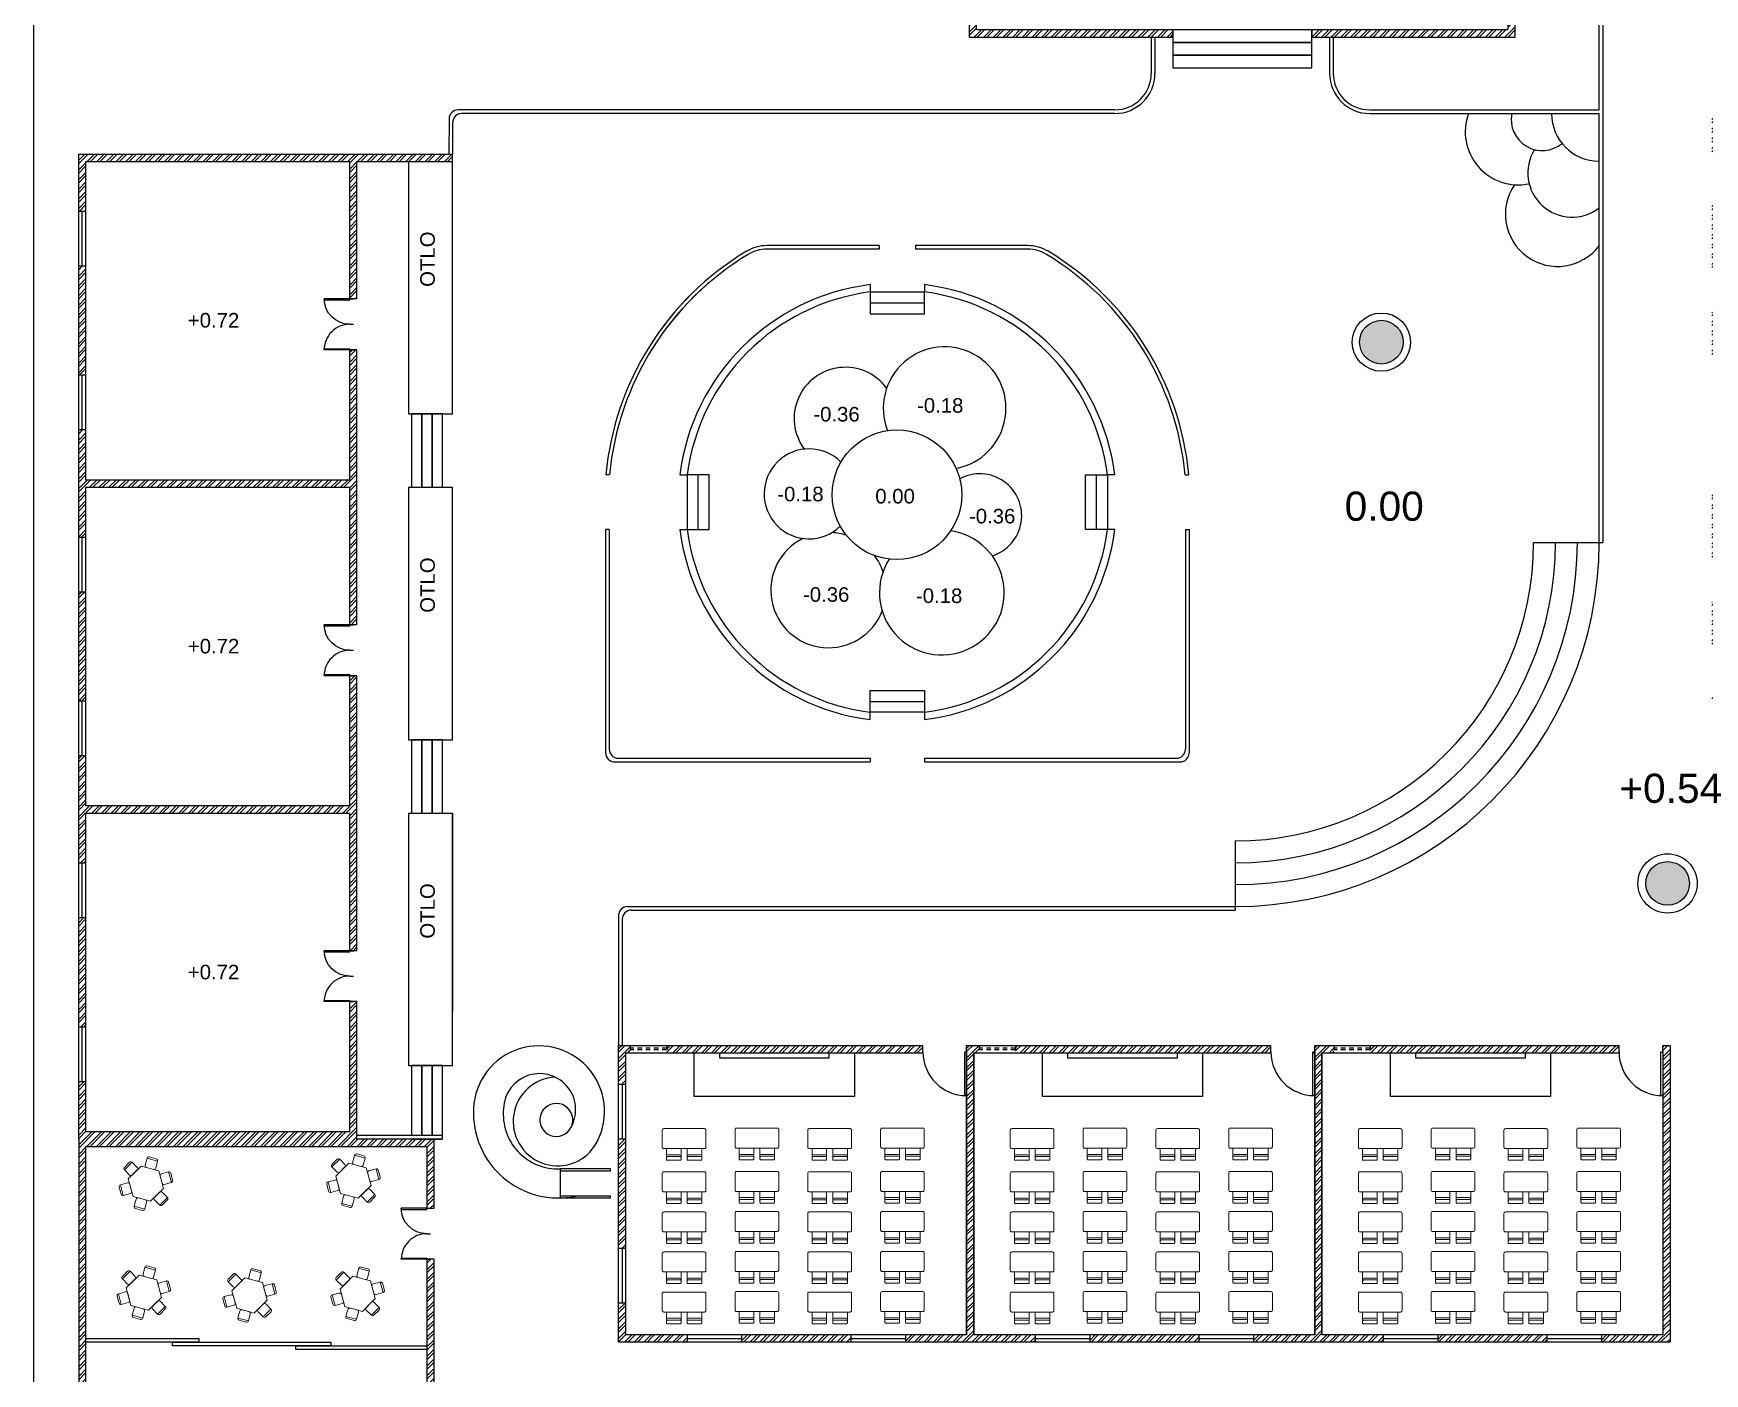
# Model space of a CAD drawing. Header units: metres. Extents: x 217 to 1422, y -179 to 129.
# Drawn here: x 1189.74 to 1235.66, y 49.27 to 86.09 of the extents above; entities that cross this region are included whole.
import ezdxf

# ---------------------------------------------------------------- set-up
doc = ezdxf.new("R2010")
doc.units = ezdxf.units.M
doc.header["$LTSCALE"] = 0.5
doc.header["$MEASUREMENT"] = 0
doc.linetypes.add('DASHED2', pattern=[0.375, 0.25, -0.125])
doc.layers.add('+1', color=255, linetype='Continuous')
doc.layers.add('FURNITURE F 1 100', color=255, linetype='Continuous', lineweight=13)
doc.styles.get("Standard").update_dxf_attribs({"font": 'arial.ttf'})
pattern_1 = [(45, (801.5905, 0), (-0.13258252, 0.13258252), []), (45, (801.67888, 0), (-0.13258252, 0.13258252), [])]

# ---------------------------------------------------------------- blocks, each defined once
blk = doc.blocks.new('*U14')
for p, q in [((-40, 0), (-40, 6)), ((0, 0), (0, 6))]:
    blk.add_line(p, q)
blk.add_lwpolyline([(0, 0), (0, -40), (-1.75, -40), (-1.75, 0)], close=True)
blk.add_arc((0, 0), 40, 180, 270)
blk = doc.blocks.new('BENCH1')
at = {"layer": 'FURNITURE F 1 100', "linetype": 'ByBlock', "transparency": 33554687}
for p, q in [((336.583, 46.751), (336.33, 46.751)), ((336.55, 46.726), (336.55, 46.375)), ((336.625, 46.35), (336.33, 46.35)), ((336.625, 46.182), (336.33, 46.182)), ((336.55, 45.806), (336.55, 46.157)), ((336.583, 45.781), (336.33, 45.781))]:
    blk.add_line(p, q, dxfattribs=at)
blk.add_lwpolyline([(336.29, 46.866), (335.82, 46.866, 0.414214), (335.78, 46.826), (335.78, 45.706, 0.414214), (335.82, 45.666), (336.29, 45.666, 0.414214), (336.33, 45.706), (336.33, 46.826, 0.414214)], format="xyb", close=True, dxfattribs=at)
for points in [[(336.65, 46.373), (336.65, 46.726, 0.414214), (336.625, 46.751), (336.53, 46.75, 0.41131), (336.5, 46.72), (336.5, 46.381, 0.411531), (336.53, 46.351), (336.625, 46.35, 0.414214), (336.65, 46.375)], [(336.65, 46.157, 0.414214), (336.625, 46.182), (336.53, 46.181, 0.411531), (336.5, 46.151), (336.5, 45.812, 0.41131), (336.53, 45.782), (336.625, 45.781, 0.414214), (336.65, 45.806), (336.65, 46.159)]]:
    blk.add_lwpolyline(points, format="xyb", dxfattribs=at)
for centre, start, end in [((336.575, 46.725), 90, 180), ((336.575, 46.376), 180.0433, 270.0433), ((336.575, 46.156), 89.9567, 179.9567), ((336.575, 45.807), 180, 270)]:
    blk.add_arc(centre, 0.025, start, end, dxfattribs=at)
blk = doc.blocks.new('MESA PARA LACTANTES')
for p, q in [((-0.15, 1.416), (-0.15, 1.216)), ((0.15, 1.416), (-0.15, 1.416)), ((0.1, 1.466), (-0.1, 1.466)), ((0.15, 1.216), (0.15, 1.416)), ((-0.585, 1.186), (-0.685, 1.013)), ((-0.517, 1.204), (-0.667, 0.945)), ((-0.667, 0.945), (-0.493, 0.845)), ((-0.343, 1.104), (-0.517, 1.204)), ((-0.25, 1.166), (-0.5, 0.733)), ((-0.425, 0.863), (-0.325, 1.036)), ((0.25, 1.166), (-0.25, 1.166)), ((-0.1, 1.166), (0.1, 1.166)), ((0.5, 0.733), (0.25, 1.166)), ((0.325, 1.036), (0.425, 0.863)), ((0.517, 1.204), (0.343, 1.104)), ((0.493, 0.845), (0.667, 0.945)), ((0.667, 0.945), (0.517, 1.204)), ((0.685, 1.013), (0.585, 1.186)), ((-0.667, 0.521), (-0.493, 0.621)), ((-0.517, 0.262), (-0.667, 0.521)), ((-0.5, 0.733), (-0.25, 0.3)), ((-0.425, 0.603), (-0.325, 0.43)), ((0.25, 0.3), (0.5, 0.733)), ((0.325, 0.43), (0.425, 0.603)), ((0.493, 0.621), (0.667, 0.521)), ((0.667, 0.521), (0.517, 0.262)), ((-0.585, 0.28), (-0.685, 0.453)), ((-0.343, 0.362), (-0.517, 0.262)), ((-0.25, 0.3), (0.25, 0.3)), ((-0.15, 0.05), (-0.15, 0.25)), ((0.15, 0.05), (-0.15, 0.05)), ((-0.1, 0.3), (0.1, 0.3)), ((0.1, 0), (-0.1, 0)), ((0.15, 0.25), (0.15, 0.05)), ((0.517, 0.262), (0.343, 0.362)), ((0.685, 0.453), (0.585, 0.28))]:
    blk.add_line(p, q)
for centre, start, end in [((-0.1, 1.416), 90, 180), ((0.1, 1.416), 0, 90), ((-0.642, 0.988), 150, 240), ((-0.542, 1.161), 60, 150), ((-0.368, 1.061), 330, 60), ((-0.1, 1.216), 180, 270), ((0.1, 1.216), 270, 0), ((0.368, 1.061), 120, 210), ((0.542, 1.161), 30, 120), ((0.642, 0.988), 300, 30), ((-0.642, 0.478), 120, 210), ((-0.468, 0.888), 240, 330), ((-0.468, 0.578), 30, 120), ((0.468, 0.888), 210, 300), ((0.468, 0.578), 60, 150), ((0.642, 0.478), 330, 60), ((-0.542, 0.305), 210, 300), ((-0.368, 0.405), 300, 30), ((-0.1, 0.25), 90, 180), ((-0.1, 0.05), 180, 270), ((0.1, 0.25), 0, 90), ((0.1, 0.05), 270, 0), ((0.368, 0.405), 150, 240), ((0.542, 0.305), 240, 330)]:
    blk.add_arc(centre, 0.05, start, end)
blk = doc.blocks.new('PLAN GF')
at = {"ltscale": 0.5, "transparency": 33554636}
h = blk.add_hatch(dxfattribs=at)
h.set_pattern_fill('ANSI32', color=256, scale=0.5)
h.set_pattern_definition(pattern_1)
h.paths.add_polyline_path([(1131.279, 82.772), (1121.007, 82.772), (1121.007, 81.196), (1121.207, 81.196), (1121.207, 82.572), (1128.452, 82.572), (1128.452, 78.796), (1128.557, 78.796), (1128.652, 78.796), (1128.652, 82.572), (1131.279, 82.572)])
h.paths.add_polyline_path([(1121.207, 79.696), (1121.007, 79.696), (1121.007, 76.696), (1121.207, 76.696)])
h.paths.add_polyline_path([(1121.207, 75.196), (1121.007, 75.196), (1121.007, 72.242), (1121.207, 72.242), (1121.207, 73.619), (1128.452, 73.619), (1128.452, 69.842), (1128.652, 69.842), (1128.652, 73.619), (1128.652, 77.396), (1128.452, 77.396), (1128.452, 73.819), (1121.207, 73.819)])
h.paths.add_polyline_path([(1121.207, 70.742), (1121.007, 70.742), (1121.007, 67.742), (1121.207, 67.742)])
h.paths.add_polyline_path([(1128.652, 68.442), (1128.452, 68.442), (1128.452, 64.866), (1121.207, 64.866), (1121.207, 66.242), (1121.007, 66.242), (1121.007, 63.289), (1121.207, 63.289), (1121.207, 64.666), (1128.452, 64.666), (1128.452, 60.889), (1128.652, 60.889), (1128.652, 64.666)])
h.paths.add_polyline_path([(1121.207, 61.789), (1121.007, 61.789), (1121.007, 58.789), (1121.207, 58.789)])
h.paths.add_polyline_path([(1130.769, 55.712), (1128.652, 55.712), (1128.652, 59.489), (1128.452, 59.489), (1128.452, 55.912), (1121.207, 55.912), (1121.207, 57.289), (1121.007, 57.289), (1121.007, 55.712), (1121.007, 47.759), (1121.207, 47.759), (1121.207, 55.512), (1130.569, 55.512), (1130.569, 53.813), (1130.674, 53.813), (1130.769, 53.813)])
h.paths.add_polyline_path([(1130.769, 52.413), (1130.569, 52.413), (1130.569, 47.759), (1130.769, 47.759)], flags=17)
h.paths.add_polyline_path([(1136.995, 47.859), (1132.814, 47.859), (1132.814, 37.599), (1133.014, 37.599), (1133.014, 47.659), (1136.995, 47.659)])
h.paths.add_polyline_path([(1142.576, 47.859), (1138.395, 47.859), (1138.395, 47.659), (1142.376, 47.659), (1142.376, 37.599), (1142.576, 37.599)])
h.paths.add_polyline_path([(1136.161, 58.286), (1135.838, 58.286), (1135.838, 57.209), (1136.038, 57.209), (1136.038, 58.086), (1136.161, 58.086)])
h.paths.add_polyline_path([(1144.201, 58.286), (1137.161, 58.286), (1137.161, 58.086), (1144.201, 58.086)])
h.paths.add_polyline_path([(1136.038, 55.709), (1135.838, 55.709), (1135.838, 52.709), (1136.038, 52.709)])
h.paths.add_polyline_path([(1136.038, 51.209), (1135.838, 51.209), (1135.838, 50.132), (1137.719, 50.132), (1137.719, 50.332), (1136.038, 50.332)])
h.paths.add_polyline_path([(1142.219, 50.332), (1139.219, 50.332), (1139.219, 50.132), (1142.219, 50.132)])
h.paths.add_polyline_path([(1151.782, 50.332), (1148.782, 50.332), (1148.782, 50.132), (1151.782, 50.132)])
h.paths.add_polyline_path([(1156.844, 50.332), (1155.163, 50.332), (1155.163, 58.086), (1155.485, 58.086), (1155.485, 58.286), (1154.963, 58.286), (1154.963, 58.106), (1154.963, 56.906), (1154.963, 50.332), (1153.282, 50.332), (1153.282, 50.132), (1155.163, 50.132), (1156.844, 50.132)])
h.paths.add_polyline_path([(1153.763, 58.286), (1146.744, 58.286), (1146.744, 58.086), (1153.763, 58.086)])
h.paths.add_polyline_path([(1145.744, 58.286), (1145.401, 58.286), (1145.401, 58.106), (1145.401, 56.906), (1145.401, 50.332), (1143.719, 50.332), (1143.719, 50.132), (1145.601, 50.132), (1147.282, 50.132), (1147.282, 50.332), (1145.601, 50.332), (1145.601, 58.086), (1145.744, 58.086)])
h.paths.add_polyline_path([(1163.325, 58.286), (1156.485, 58.286), (1156.485, 58.086), (1163.325, 58.086)])
h.paths.add_polyline_path([(1164.725, 58.286), (1164.525, 58.286), (1164.525, 58.106), (1164.525, 56.906), (1164.525, 50.332), (1162.844, 50.332), (1162.844, 50.132), (1164.725, 50.132)])
h.paths.add_polyline_path([(1161.344, 50.332), (1158.344, 50.332), (1158.344, 50.132), (1161.344, 50.132)])
h.paths.add_polyline_path([(1145.674, 92.018), (1145.474, 92.018), (1145.474, 91.085), (1145.674, 91.085)])
h.paths.add_polyline_path([(1145.674, 89.885), (1145.474, 89.885), (1145.474, 85.988), (1151.064, 85.988), (1151.064, 86.188), (1145.674, 86.188), (1145.674, 87.638), (1145.674, 87.988), (1145.674, 88.338), (1145.674, 88.688), (1145.674, 89.059), (1146.724, 89.059), (1146.724, 89.238), (1148.965, 89.238), (1148.965, 89.259), (1148.248, 89.259), (1145.674, 89.259)])
h.paths.add_polyline_path([(1150.374, 90.09), (1150.174, 90.09), (1150.174, 89.259), (1149.165, 89.259), (1149.165, 89.059), (1150.374, 89.059)])
h.paths.add_polyline_path([(1150.374, 92.207), (1150.174, 92.207), (1150.174, 91.974), (1150.374, 91.974)])
h.paths.add_polyline_path([(1150.374, 93.481), (1150.174, 93.481), (1150.174, 93.207), (1150.279, 93.207), (1150.374, 93.207)])
h.paths.add_polyline_path([(1145.674, 94.149), (1145.474, 94.149), (1145.474, 93.218), (1145.674, 93.218)])
h.paths.add_polyline_path([(1145.674, 95.788), (1150.174, 95.788), (1150.174, 95.598), (1150.374, 95.598), (1150.374, 95.788), (1150.954, 95.788), (1150.954, 95.988), (1145.474, 95.988), (1145.474, 95.349), (1145.674, 95.349)])
h.paths.add_polyline_path([(1160.474, 95.988), (1154.994, 95.988), (1154.994, 95.788), (1160.274, 95.788), (1160.274, 92.959), (1155.574, 92.959), (1155.574, 92.759), (1155.774, 92.759), (1156.728, 92.759), (1160.274, 92.759), (1160.274, 89.259), (1156.982, 89.259), (1156.982, 89.238), (1159.224, 89.238), (1159.224, 89.059), (1160.274, 89.059), (1160.274, 86.188), (1154.884, 86.188), (1154.884, 85.988), (1160.474, 85.988)])
h.paths.add_polyline_path([(1156.782, 89.259), (1155.774, 89.259), (1155.774, 91.759), (1155.574, 91.759), (1155.574, 89.059), (1156.782, 89.059)], flags=17)
h.paths.add_polyline_path([(1155.539, 72.26), (1158.114, 72.26), (1158.114, 73.909), (1155.539, 73.909)], flags=9)
h.paths.add_polyline_path([(1163.07, 64.51), (1166.298, 64.51), (1166.298, 66.159), (1163.07, 66.159)], flags=9)
at = {"ltscale": 0.5, "transparency": 33554687}
h = blk.add_hatch(dxfattribs=at)
h.set_pattern_fill('ANSI32', color=256, scale=0.5)
h.set_pattern_definition(pattern_1)
h.paths.add_polyline_path([(1162.979, 94.584), (1164.666, 94.584), (1164.666, 94.784), (1162.78, 94.784), (1162.782, 89.038), (1162.779, 86.631), (1162.979, 86.631)])
h.paths.add_polyline_path([(1169.387, 94.784), (1165.866, 94.784), (1165.866, 94.584), (1169.387, 94.584)])
h.paths.add_polyline_path([(1172.541, 94.784), (1170.587, 94.784), (1170.587, 94.584), (1172.341, 94.584), (1172.341, 93.707), (1172.541, 93.707)])
h.paths.add_polyline_path([(1172.541, 92.507), (1172.341, 92.507), (1172.341, 90.753), (1172.541, 90.753)])
h.paths.add_polyline_path([(1172.541, 89.553), (1172.341, 89.553), (1172.341, 86.831), (1164.179, 86.831), (1164.179, 86.631), (1172.541, 86.631)])
h.paths.add_polyline_path([(1166.077, 83.688), (1175.44, 83.688), (1175.44, 82.704), (1175.64, 82.704), (1175.64, 83.888), (1165.877, 83.888), (1165.877, 82.704), (1166.077, 82.704)])
h.paths.add_polyline_path([(1166.077, 81.504), (1165.877, 81.504), (1165.877, 79.629), (1166.077, 79.629)])
h.paths.add_polyline_path([(1166.077, 78.429), (1165.877, 78.429), (1165.877, 77.134), (1166.077, 77.134)])
h.paths.add_polyline_path([(1175.64, 81.504), (1175.44, 81.504), (1175.44, 79.629), (1175.64, 79.629)])
h.paths.add_polyline_path([(1166.077, 73.54), (1165.877, 73.54), (1165.877, 71.666), (1166.077, 71.666)])
h.paths.add_polyline_path([(1166.077, 70.466), (1165.877, 70.466), (1165.877, 69.181), (1166.057, 69.181), (1166.077, 69.181)], flags=17)
h.paths.add_polyline_path([(1175.64, 70.466), (1175.44, 70.466), (1175.44, 67.981), (1166.077, 67.981), (1165.877, 67.981), (1165.877, 67.781), (1175.64, 67.781)])
h.paths.add_polyline_path([(1175.64, 73.54), (1175.44, 73.54), (1175.44, 71.666), (1175.64, 71.666)])
h.paths.add_polyline_path([(1155.539, 72.26), (1158.114, 72.26), (1158.114, 73.909), (1155.539, 73.909)], flags=9)
h.paths.add_polyline_path([(1163.07, 64.51), (1166.298, 64.51), (1166.298, 66.159), (1163.07, 66.159)], flags=9)
at = {"ltscale": 0.5, "transparency": 33554636}
h = blk.add_hatch(dxfattribs=at)
h.set_pattern_fill('AR-CONC', color=256, scale=0.05)
h.set_pattern_definition([(50, (801.5905, 0), (0.3586301, -0.03137607), [0.0375, -0.4125]), (355, (801.5905, 0), (-0.06937567, 0.37609607), [0.03, -0.33]), (100.45144, (801.62038, -0.0026), (0.28925442, 0.34472), [0.0318701, -0.35057106]), (46.1842, (801.5905, 0.1), (0.53362067, -0.08275964), [0.05625, -0.61875]), (96.63564, (801.63496, 0.0931), (0.467331, 0.4870593), [0.0478052, -0.5258569]), (351.18416, (801.5905, 0.1), (0.467331, 0.4870593), [0.045, -0.495]), (21, (801.6405, 0.075), (0.29845353, -0.20130945), [0.0375, -0.4125]), (326, (801.6405, 0.075), (0.12165767, 0.36257502), [0.03, -0.33]), (71.45144, (801.66536, 0.05822), (0.4201112, 0.16126558), [0.0318701, -0.35057106]), (37.5, (801.5905, 0), (0.006079928, 0.166446927), [0, -0.326, 0, -0.335, 0, -0.33125]), (7.5, (801.5905, 0), (0.13153477, 0.19720586), [0, -0.191, 0, -0.3185, 0, -0.12625]), (327.5, (801.479, 0), (0.26691122, -0.011277436), [0, -0.125, 0, -0.39, 0, -0.5175]), (317.5, (801.429, 0), (0.29159308, 0.05005249), [0, -0.1625, 0, -0.259, 0, -0.3675])])
h.paths.add_polyline_path([(1156.197, 77.606, 1), (1157.397, 77.606, 1)])
h.paths.add_polyline_path([(1164.058, 62.736, 1), (1165.258, 62.736, 1)])
at = {"layer": '+1', "transparency": 33554483}
for points in [[(1134.092, 57.416, 1.612382), (1135.179, 55.519, 1.299286), (1131.855, 56.549, 0.492738), (1134.668, 54.145)], [(1134.562, 56.108, 11.637568), (1134.493, 55.97, 1.328127), (1132.679, 56.549, 0.457526), (1134.236, 54.895)]]:
    blk.add_lwpolyline(points, format="xyb", dxfattribs=at)
blk.add_lwpolyline([(1134.236, 54.845), (1135.613, 54.845), (1135.613, 54.895), (1134.236, 54.895), (1134.236, 54.095), (1135.613, 54.095), (1135.613, 54.145), (1134.236, 54.145)], dxfattribs=at)
at = {"transparency": 33554687}
for p, q in [((1119.764, 95.988), (1119.764, 19.948)), ((1162.779, 83.988), (1162.779, 86.631)), ((1162.879, 86.631), (1162.879, 72.103)), ((1162.779, 72.103), (1162.779, 83.888)), ((1160.979, 72.103), (1162.779, 72.103)), ((1162.779, 72.103), (1162.879, 72.103)), ((1152.779, 63.903), (1152.779, 62.103)), ((1136.088, 62.103), (1152.779, 62.103)), ((1136.188, 62.003), (1152.779, 62.003)), ((1152.779, 62.103), (1152.779, 62.003)), ((1135.838, 61.853), (1135.838, 58.286)), ((1135.938, 61.753), (1135.938, 58.286)), ((1144.201, 58.086), (1144.201, 58.286)), ((1145.401, 58.086), (1145.401, 58.286)), ((1153.763, 58.086), (1153.763, 58.286)), ((1154.963, 58.086), (1154.963, 58.286)), ((1163.325, 58.086), (1163.325, 58.286)), ((1164.525, 58.086), (1164.525, 58.286)), ((1136.038, 57.209), (1135.838, 57.209)), ((1135.938, 57.209), (1135.938, 55.709)), ((1136.038, 55.709), (1135.838, 55.709)), ((1136.038, 52.709), (1135.838, 52.709)), ((1135.938, 52.709), (1135.938, 51.209)), ((1136.038, 51.209), (1135.838, 51.209)), ((1137.719, 50.332), (1137.719, 50.132)), ((1137.719, 50.232), (1139.219, 50.232)), ((1139.219, 50.332), (1139.219, 50.132)), ((1142.219, 50.332), (1142.219, 50.132)), ((1142.219, 50.232), (1143.719, 50.232)), ((1143.719, 50.332), (1143.719, 50.132)), ((1147.282, 50.332), (1147.282, 50.132)), ((1147.282, 50.232), (1148.782, 50.232)), ((1148.782, 50.332), (1148.782, 50.132)), ((1151.782, 50.332), (1151.782, 50.132)), ((1151.782, 50.232), (1153.282, 50.232)), ((1153.282, 50.332), (1153.282, 50.132)), ((1156.844, 50.332), (1156.844, 50.132)), ((1156.844, 50.232), (1158.344, 50.232)), ((1158.344, 50.332), (1158.344, 50.132)), ((1161.344, 50.332), (1161.344, 50.132)), ((1161.344, 50.232), (1162.844, 50.232)), ((1162.844, 50.332), (1162.844, 50.132))]:
    blk.add_line(p, q, dxfattribs=at)
at = {"transparency": 33554636}
for p, q in [((1150.474, 85.988), (1150.474, 84.988)), ((1150.574, 85.988), (1150.574, 84.988)), ((1155.374, 85.988), (1155.374, 84.988)), ((1155.474, 85.988), (1155.474, 84.988)), ((1131.181, 83.738), (1131.179, 82.772)), ((1131.28, 83.638), (1131.279, 82.772)), ((1149.474, 83.988), (1131.431, 83.988)), ((1149.474, 83.888), (1131.53, 83.888)), ((1156.474, 83.988), (1162.779, 83.988)), ((1156.474, 83.888), (1162.779, 83.888)), ((1131.279, 82.772), (1131.279, 82.772)), ((1128.452, 78.796), (1128.452, 82.572)), ((1128.652, 78.796), (1128.652, 82.572)), ((1128.652, 82.572), (1131.279, 82.572)), ((1142.997, 80.259), (1139.917, 80.259)), ((1142.997, 80.159), (1139.917, 80.159)), ((1142.997, 80.259), (1142.997, 80.159)), ((1147.078, 80.259), (1143.997, 80.259)), ((1143.997, 80.259), (1143.997, 80.159)), ((1147.078, 80.159), (1143.997, 80.159)), ((1142.747, 79.186), (1142.747, 78.984)), ((1144.247, 79.186), (1144.247, 78.984)), ((1128.652, 78.796), (1128.452, 78.796)), ((1142.747, 78.684), (1144.247, 78.684)), ((1128.452, 73.819), (1128.452, 77.396)), ((1128.652, 77.396), (1128.452, 77.396)), ((1128.652, 73.619), (1128.652, 77.396)), ((1135.589, 73.961), (1135.489, 73.961)), ((1137.522, 73.961), (1137.724, 73.961)), ((1138.024, 72.461), (1138.024, 73.961)), ((1148.971, 72.461), (1148.971, 73.961)), ((1149.472, 73.961), (1149.271, 73.961)), ((1151.405, 73.961), (1151.505, 73.961)), ((1128.452, 69.842), (1128.452, 73.619)), ((1128.652, 69.842), (1128.652, 73.619)), ((1130.072, 73.619), (1131.279, 73.619)), ((1135.482, 72.461), (1135.482, 66.326)), ((1135.582, 72.461), (1135.482, 72.461)), ((1135.582, 72.461), (1135.582, 66.426)), ((1137.522, 72.461), (1137.724, 72.461)), ((1149.472, 72.461), (1149.271, 72.461)), ((1151.413, 72.461), (1151.413, 66.423)), ((1151.413, 72.461), (1151.513, 72.461)), ((1151.513, 72.461), (1151.513, 66.323)), ((1128.652, 69.842), (1128.452, 69.842)), ((1128.452, 64.866), (1128.452, 68.442)), ((1128.652, 68.442), (1128.452, 68.442)), ((1128.652, 64.666), (1128.652, 68.442)), ((1142.747, 67.737), (1144.247, 67.737)), ((1142.747, 67.236), (1142.747, 67.437)), ((1144.247, 67.437), (1144.247, 67.236)), ((1135.832, 66.176), (1142.747, 66.176)), ((1142.747, 66.176), (1142.747, 66.076)), ((1144.247, 66.173), (1151.163, 66.173)), ((1144.247, 66.173), (1144.247, 66.073)), ((1135.732, 66.076), (1142.747, 66.076)), ((1144.247, 66.073), (1151.263, 66.073)), ((1128.452, 60.889), (1128.452, 64.666)), ((1128.652, 60.889), (1128.652, 64.666)), ((1130.072, 64.666), (1131.279, 64.666)), ((1128.652, 60.889), (1128.452, 60.889)), ((1128.452, 55.912), (1128.452, 59.489)), ((1128.652, 59.489), (1128.452, 59.489)), ((1128.652, 55.712), (1128.652, 59.489)), ((1130.998, 55.812), (1128.652, 55.812)), ((1130.998, 55.712), (1128.652, 55.712))]:
    blk.add_line(p, q, dxfattribs=at)
at = {"ltscale": 0.5, "transparency": 33554636}
for p, q in [((1131.279, 82.572), (1131.279, 82.772)), ((1121.207, 81.196), (1121.007, 81.196)), ((1121.107, 79.696), (1121.107, 81.196)), ((1121.207, 79.696), (1121.007, 79.696)), ((1121.207, 76.696), (1121.007, 76.696)), ((1121.107, 75.196), (1121.107, 76.696)), ((1121.207, 75.196), (1121.007, 75.196)), ((1121.207, 72.242), (1121.007, 72.242)), ((1121.107, 70.742), (1121.107, 72.242)), ((1121.207, 70.742), (1121.007, 70.742)), ((1121.207, 67.742), (1121.007, 67.742)), ((1121.107, 66.242), (1121.107, 67.742)), ((1121.207, 66.242), (1121.007, 66.242)), ((1121.207, 63.289), (1121.007, 63.289)), ((1121.107, 61.789), (1121.107, 63.289)), ((1121.207, 61.789), (1121.007, 61.789)), ((1121.207, 58.789), (1121.007, 58.789)), ((1121.107, 57.289), (1121.107, 58.789)), ((1121.207, 57.289), (1121.007, 57.289))]:
    blk.add_line(p, q, dxfattribs=at)
at = {"linetype": 'DASHED2', "transparency": 33554687}
for p, q in [((1136.161, 58.286), (1136.161, 58.086)), ((1137.161, 58.211), (1136.161, 58.211)), ((1137.161, 58.161), (1136.161, 58.161)), ((1137.161, 58.286), (1137.161, 58.086)), ((1145.744, 58.286), (1145.744, 58.086)), ((1146.744, 58.211), (1145.744, 58.211)), ((1146.744, 58.161), (1145.744, 58.161)), ((1146.744, 58.286), (1146.744, 58.086)), ((1155.485, 58.286), (1155.485, 58.086)), ((1156.485, 58.211), (1155.485, 58.211)), ((1156.485, 58.161), (1155.485, 58.161)), ((1156.485, 58.286), (1156.485, 58.086))]:
    blk.add_line(p, q, dxfattribs=at)
at = {"transparency": 33554636}
for points in [[(1150.374, 95.788), (1150.954, 95.788), (1150.954, 95.988), (1145.474, 95.988), (1145.474, 85.988), (1151.064, 85.988), (1151.064, 86.188), (1145.674, 86.188), (1145.674, 89.059)], [(1160.274, 89.059), (1160.274, 86.188), (1154.884, 86.188), (1154.884, 85.988), (1160.474, 85.988), (1160.474, 95.988), (1154.994, 95.988), (1154.994, 95.788), (1160.274, 95.788), (1160.274, 92.959)], [(1121.007, 55.712), (1121.007, 82.772), (1131.279, 82.772)], [(1128.452, 73.819), (1121.207, 73.819), (1121.207, 82.572), (1128.452, 82.572)], [(1130.072, 82.572), (1130.072, 75.636), (1131.279, 75.636), (1131.279, 82.572)], [(1131.279, 77.136), (1131.279, 82.572)], [(1128.452, 64.866), (1121.207, 64.866), (1121.207, 73.619), (1128.452, 73.619)], [(1130.072, 73.619), (1130.072, 66.683), (1131.279, 66.683), (1131.279, 73.619)], [(1131.279, 68.183), (1131.279, 73.619)], [(1128.452, 55.912), (1121.207, 55.912), (1121.207, 64.666), (1128.452, 64.666)], [(1130.072, 64.666), (1130.072, 57.73), (1131.279, 57.73), (1131.279, 64.666)], [(1131.279, 64.666), (1131.279, 59.23)], [(1130.434, 55.812), (1130.434, 57.73), (1130.152, 57.73), (1130.152, 55.812)], [(1130.716, 55.812), (1130.716, 57.73), (1130.434, 57.73), (1130.434, 55.812)], [(1130.716, 55.712), (1130.998, 55.712), (1130.998, 57.73), (1130.716, 57.73), (1130.716, 55.812)], [(1121.007, 55.712), (1121.007, 47.759), (1121.207, 47.759), (1121.207, 55.512), (1130.569, 55.512), (1130.569, 53.813), (1130.769, 53.813), (1130.769, 55.712), (1128.652, 55.712)], [(1130.998, 55.712), (1128.652, 55.712)], [(1130.152, 55.712), (1130.434, 55.712)], [(1130.434, 55.712), (1130.716, 55.712)]]:
    blk.add_lwpolyline(points, dxfattribs=at)
at = {"ltscale": 0.5, "transparency": 33554636}
for points in [[(1151.064, 85.838), (1154.884, 85.838), (1154.884, 86.188), (1151.064, 86.188)], [(1151.064, 85.488), (1154.884, 85.488), (1154.884, 85.838), (1151.064, 85.838)], [(1151.064, 85.138), (1154.884, 85.138), (1154.884, 85.488), (1151.064, 85.488)], [(1121.207, 50.232), (1124.305, 50.232), (1124.305, 50.132), (1121.207, 50.132)], [(1123.587, 50.132), (1127.931, 50.132), (1127.931, 50.032), (1123.587, 50.032)], [(1126.971, 50.032), (1130.569, 50.032), (1130.569, 49.932), (1126.971, 49.932)]]:
    blk.add_lwpolyline(points, close=True, dxfattribs=at)
at = {"transparency": 33554636}
for points in [[(1142.747, 78.384), (1144.247, 78.384), (1144.247, 78.984), (1142.747, 78.984)], [(1130.434, 75.636), (1130.152, 75.636), (1130.152, 73.619), (1130.434, 73.619)], [(1130.716, 75.636), (1130.434, 75.636), (1130.434, 73.619), (1130.716, 73.619)], [(1130.998, 75.636), (1130.716, 75.636), (1130.716, 73.619), (1130.998, 73.619)], [(1138.324, 72.461), (1138.324, 73.961), (1137.724, 73.961), (1137.724, 72.461)], [(1148.671, 72.461), (1148.671, 73.961), (1149.271, 73.961), (1149.271, 72.461)], [(1142.747, 68.037), (1144.247, 68.037), (1144.247, 67.437), (1142.747, 67.437)], [(1130.434, 66.683), (1130.152, 66.683), (1130.152, 64.666), (1130.434, 64.666)], [(1130.716, 66.683), (1130.434, 66.683), (1130.434, 64.666), (1130.716, 64.666)], [(1130.998, 66.683), (1130.716, 66.683), (1130.716, 64.666), (1130.998, 64.666)], [(1130.769, 47.759), (1130.769, 52.413), (1130.569, 52.413), (1130.569, 47.759)]]:
    blk.add_lwpolyline(points, close=True, dxfattribs=at)
at = {"transparency": 33554687}
for points in [[(1145.601, 50.132), (1135.838, 50.132), (1135.838, 58.286), (1144.201, 58.286)], [(1145.401, 58.086), (1145.401, 50.332), (1136.038, 50.332), (1136.038, 58.086), (1144.201, 58.086)], [(1145.401, 58.286), (1145.601, 58.286)], [(1145.401, 50.332), (1145.401, 58.286), (1153.763, 58.286)], [(1145.601, 58.086), (1145.601, 50.332)], [(1154.963, 58.086), (1154.963, 50.332), (1145.601, 50.332), (1145.601, 58.086), (1153.763, 58.086)], [(1154.91, 58.086), (1154.963, 58.086)], [(1154.963, 58.286), (1155.163, 58.286)], [(1164.525, 58.286), (1164.725, 58.286), (1164.725, 50.132), (1154.963, 50.132)], [(1154.963, 50.332), (1154.963, 58.286), (1163.325, 58.286)], [(1155.163, 58.086), (1155.163, 50.332)], [(1164.525, 58.086), (1164.525, 50.332), (1155.163, 50.332), (1155.163, 58.086), (1163.325, 58.086)], [(1155.163, 50.132), (1145.401, 50.132)]]:
    blk.add_lwpolyline(points, dxfattribs=at)
for points in [[(1137.919, 58.086), (1142.319, 58.086), (1142.319, 56.886), (1137.919, 56.886)], [(1138.619, 58.086), (1141.619, 58.086), (1141.619, 57.936), (1138.619, 57.936)], [(1147.482, 58.086), (1151.882, 58.086), (1151.882, 56.886), (1147.482, 56.886)], [(1148.182, 58.086), (1151.182, 58.086), (1151.182, 57.936), (1148.182, 57.936)], [(1157.044, 58.086), (1161.444, 58.086), (1161.444, 56.886), (1157.044, 56.886)], [(1157.744, 58.086), (1160.744, 58.086), (1160.744, 57.936), (1157.744, 57.936)]]:
    blk.add_lwpolyline(points, close=True, dxfattribs=at)
at = {"transparency": 33554636}
for centre, radius in [((1156.797, 77.606), 0.8), ((1156.797, 77.606), 0.6), ((1143.485, 73.414), 1.78)]:
    blk.add_circle(centre, radius, dxfattribs=at)
at = {"transparency": 33554687}
for radius in [0.814, 0.6]:
    blk.add_circle((1164.658, 62.736), radius, dxfattribs=at)
at = {"transparency": 33554636}
for centre, radius, start, end in [((1149.474, 84.988), 1, 270, 0), ((1149.474, 84.988), 1.1, 270, 0), ((1156.474, 84.988), 1.1, 180, 270), ((1156.474, 84.988), 1, 180, 270), ((1131.431, 83.738), 0.25, 90, 179.9325), ((1131.53, 83.638), 0.25, 90, 179.9325), ((1143.497, 73.211), 8.043, 121.043, 174.6496), ((1143.497, 73.211), 7.943, 121.043, 174.5821), ((1143.497, 73.211), 8.043, 121.043, 148.1281), ((1143.497, 73.211), 7.943, 121.043, 148.1281), ((1139.917, 79.159), 1.1, 90, 121.043), ((1139.917, 79.159), 1, 90, 121.043), ((1147.078, 79.159), 1.1, 58.957, 90), ((1147.078, 79.159), 1, 58.957, 90), ((1143.497, 73.211), 7.943, 5.4179, 58.957), ((1143.497, 73.211), 8.043, 5.3504, 58.957), ((1143.497, 73.211), 6.022, 97.1544, 172.8456), ((1143.497, 73.211), 5.822, 97.4015, 172.5985), ((1143.497, 73.211), 6.022, 7.1544, 82.8456), ((1143.497, 73.211), 5.822, 7.4015, 82.5985), ((1144.797, 75.793), 1.685, 280.7649, 201.4901), ((1142.07, 75.508), 1.408, 36.3735, 216.6706), ((1141.075, 73.439), 1.236, 45.0407, 313.8064), ((1145.76, 72.837), 1.154, 287.4354, 118.4274), ((1143.497, 73.211), 6.022, 187.1544, 262.8456), ((1143.497, 73.211), 5.822, 187.4015, 262.5985), ((1141.605, 70.794), 1.584, 116.2345, 338.9161), ((1141.605, 70.794), 1.584, 71.8907, 86.4398), ((1144.721, 70.726), 1.714, 147.5312, 81.865), ((1143.497, 73.211), 6.022, 277.1544, 352.8456), ((1143.497, 73.211), 5.822, 277.4015, 352.5985), ((1141.605, 70.794), 1.584, 18.6116, 36.8045), ((1135.732, 66.326), 0.25, 180, 270), ((1135.832, 66.426), 0.25, 180, 270), ((1151.163, 66.423), 0.25, 270, 0), ((1151.263, 66.323), 0.25, 270, 0)]:
    blk.add_arc(centre, radius, start, end, dxfattribs=at)
at = {"transparency": 33554521}
blk.add_arc((1160.559, 83.388), 1.459, 159.9624, 281.8143, dxfattribs=at)
at = {"transparency": 33554597}
blk.add_arc((1161.216, 83.724), 0.854, 168.9622, 309.629, dxfattribs=at)
at = {"transparency": 33554687}
for centre, radius, start, end in [((1162.779, 83.888), 1.309, 180, 270), ((1152.779, 72.103), 10, 270, 0), ((1152.779, 72.103), 9.4, 270, 0), ((1152.779, 72.103), 8.8, 270, 0), ((1152.779, 72.103), 8.2, 270, 0), ((1136.088, 61.853), 0.25, 90, 180), ((1136.188, 61.753), 0.25, 90, 180)]:
    blk.add_arc(centre, radius, start, end, dxfattribs=at)
at = {"transparency": 33554546}
blk.add_arc((1162.036, 82.257), 1.216, 148.2281, 307.6365, dxfattribs=at)
at = {"transparency": 33554508}
blk.add_arc((1161.636, 81.122), 1.435, 145.6016, 322.792, dxfattribs=at)
at = {"transparency": 33554636, "yscale": 0.01749999999999975, "zscale": 0.01749999999999975}
for p, xscale, rotation in [((1128.452, 78.796), -0.01749999999999975, 270.0000000000047), ((1128.452, 77.396), 0.01749999999999975, 269.9999999999953), ((1128.452, 69.842), -0.01749999999999975, 270.0000000000047), ((1128.452, 68.442), 0.01749999999999975, 269.9999999999953), ((1128.452, 60.889), -0.01749999999999975, 270.0000000000047), ((1128.452, 59.489), 0.01749999999999975, 269.9999999999953), ((1130.569, 53.813), -0.01749999999999975, 270.0000000000047), ((1130.569, 52.413), 0.01749999999999975, 269.9999999999953)]:
    blk.add_blockref('*U14', p, dxfattribs=dict(at, xscale=xscale, rotation=rotation))
at = {"transparency": 33554687, "xscale": 0.02999999999999977, "yscale": 0.02999999999999977, "zscale": 0.02999999999999977}
for p in [(1145.401, 58.106), (1154.963, 58.106), (1164.525, 58.106)]:
    blk.add_blockref('*U14', p, dxfattribs=at)
at = {"transparency": 33554687, "rotation": 270}
for p in [(1093.373, 391.792), (1097.373, 391.792), (1102.935, 391.792), (1106.935, 391.792), (1112.498, 391.792), (1116.498, 391.792), (1091.373, 391.78), (1095.373, 391.78), (1100.935, 391.78), (1104.935, 391.78), (1110.498, 391.78), (1114.498, 391.78), (1091.373, 390.592), (1093.373, 390.604), (1095.373, 390.592), (1097.373, 390.604), (1100.935, 390.592), (1102.935, 390.604), (1104.935, 390.592), (1106.935, 390.604), (1110.498, 390.592), (1112.498, 390.604), (1114.498, 390.592), (1116.498, 390.604), (1093.373, 389.504), (1097.373, 389.504), (1102.935, 389.504), (1106.935, 389.504), (1112.498, 389.504), (1116.498, 389.504), (1091.373, 389.492), (1095.373, 389.492), (1100.935, 389.492), (1104.935, 389.492), (1110.498, 389.492), (1114.498, 389.492), (1091.373, 388.392), (1093.373, 388.404), (1095.373, 388.392), (1097.373, 388.404), (1100.935, 388.392), (1102.935, 388.404), (1104.935, 388.392), (1106.935, 388.404), (1110.498, 388.392), (1112.498, 388.404), (1114.498, 388.392), (1116.498, 388.404), (1091.373, 387.292), (1093.373, 387.304), (1095.373, 387.292), (1097.373, 387.304), (1100.935, 387.292), (1102.935, 387.304), (1104.935, 387.292), (1106.935, 387.304), (1110.498, 387.292), (1112.498, 387.304), (1114.498, 387.292), (1116.498, 387.304)]:
    blk.add_blockref('BENCH1', p, dxfattribs=at)
at = {"layer": 'FURNITURE F 1 100', "lineweight": 9, "transparency": 33554636, "rotation": 285.057227886511}
for p in [(1122.146, 54.298), (1127.847, 54.379), (1122.089, 51.303), (1124.993, 51.227), (1127.963, 51.273)]:
    blk.add_blockref('MESA PARA LACTANTES', p, dxfattribs=at)
at = {"transparency": 33554636, "char_height": 0.4, "attachment_point": 1, "rotation": 90}
for insert in [(1130.39, 79.125), (1130.39, 70.172), (1130.39, 61.219)]:
    blk.add_mtext_dynamic_manual_height_columns('OTLO', width=0.987, gutter_width=1, heights=[0], dxfattribs=dict(at, insert=insert))
at = {"transparency": 33554636, "char_height": 0.4, "attachment_point": 1}
for s, insert in [('+0.72', (1124.005, 78.408)), ('-0.36', (1141.19, 75.827)), ('-0.18', (1144.039, 76.068)), ('-0.18', (1140.199, 73.634)), ('0.00', (1142.892, 73.575)), ('-0.36', (1145.466, 73.027)), ('-0.36', (1140.906, 70.874)), ('-0.18', (1144.009, 70.84)), ('+0.72', (1124.005, 69.455)), ('+0.72', (1124.005, 60.502))]:
    blk.add_mtext_dynamic_manual_height_columns(s, width=0.987, gutter_width=1, heights=[0], dxfattribs=dict(at, insert=insert))
at = {"transparency": 33554687, "char_height": 0.8, "attachment_point": 1}
for s, insert in [('0.00', (1155.786, 73.5)), ('+0.54', (1163.332, 65.75))]:
    blk.add_mtext_dynamic_manual_height_columns(s, width=0.987, gutter_width=1, heights=[0], dxfattribs=dict(at, insert=insert))

msp = doc.modelspace()

# ---------------------------------------------------------------- block references
at = {"transparency": 33554687}
msp.add_blockref('PLAN GF', (69.981, 0), dxfattribs=at)

doc.saveas('drawing.dxf')
